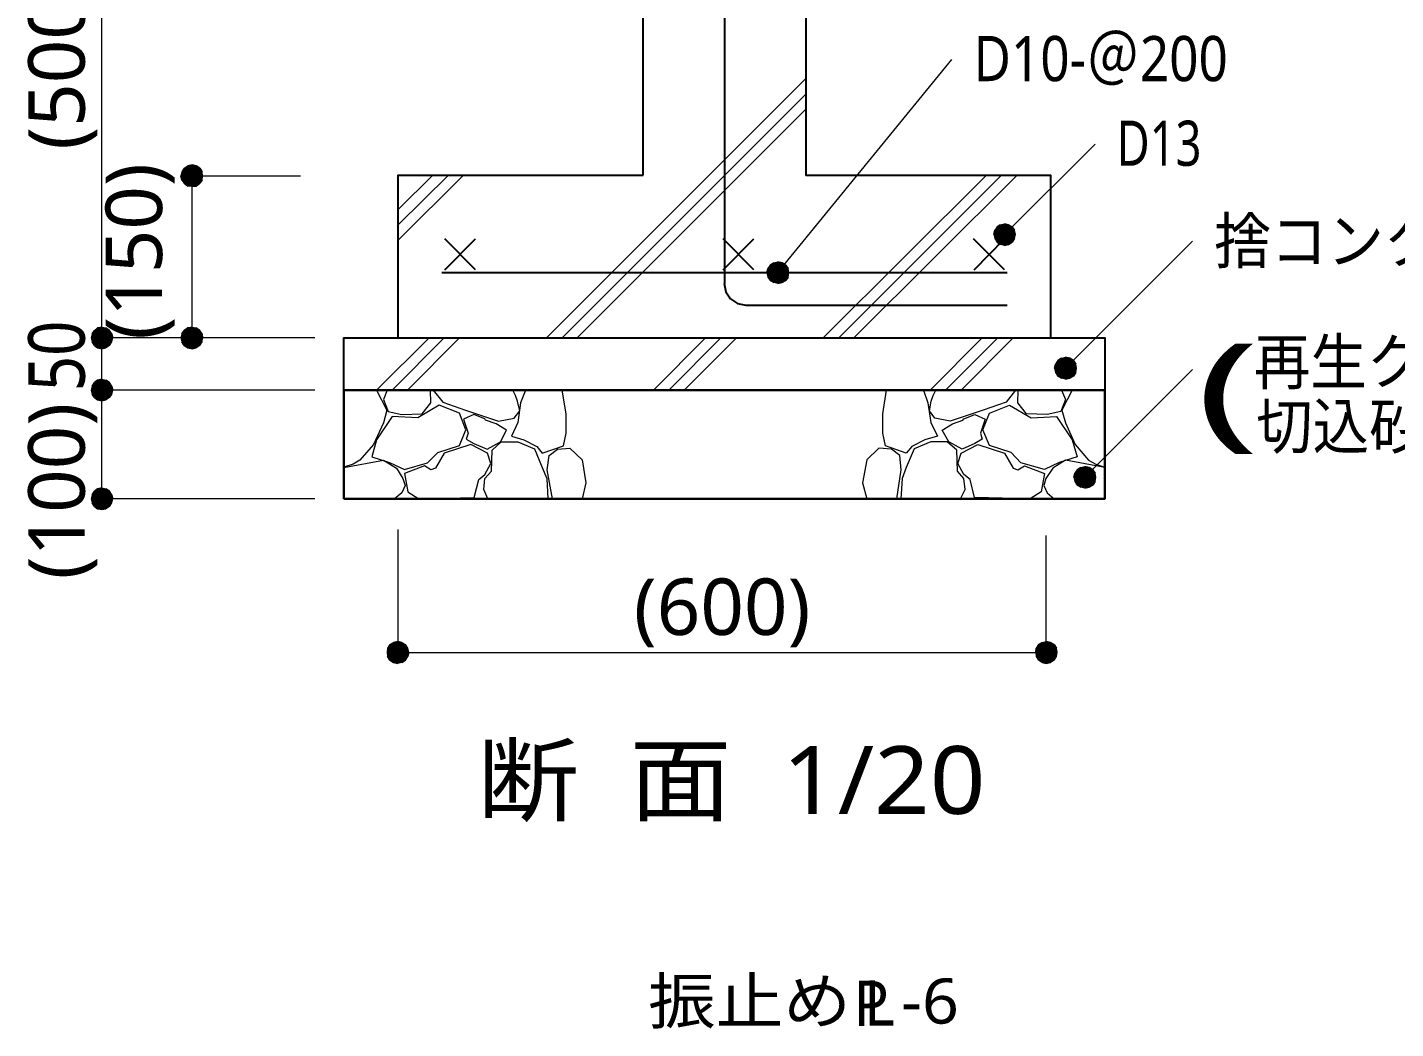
# Model space of a CAD drawing. Header units: millimetres. Extents: x 0 to 420, y 0 to 297.
# Drawn here: x 312 to 374.9, y 165.5 to 211.6 of the extents above; entities that cross this region are included whole.
import ezdxf
from ezdxf.enums import TextEntityAlignment as Align

# ---------------------------------------------------------------- set-up
doc = ezdxf.new("R2010")
doc.units = ezdxf.units.MM
doc.styles.add('kst32b', font='NotoSansJP-Variable.ttf')

msp = doc.modelspace()

# ---------------------------------------------------------------- hatches: boundary and pattern name
h = msp.add_hatch(color=7)
h.paths.add_polyline_path([(319.596, 205.274), (319.405, 205.232), (319.596, 204.766), (319.596, 205.274)])
h.paths.add_polyline_path([(319.405, 205.232), (319.596, 204.766), (319.236, 205.126), (319.405, 205.232)])
h.paths.add_polyline_path([(319.596, 204.766), (319.236, 205.126), (319.13, 204.957), (319.596, 204.766)])
for points in [[(319.786, 205.232), (319.596, 205.274), (319.596, 204.766), (319.786, 205.232)], [(356.51, 201.888), (356.616, 201.718), (356.955, 202.078), (356.51, 201.888)], [(346.075, 200.11), (346.181, 199.962), (346.541, 200.321), (346.075, 200.11)], [(315.256, 196.85), (315.447, 196.808), (315.447, 197.316), (315.256, 196.85)], [(319.405, 196.85), (319.596, 196.808), (319.596, 197.316), (319.405, 196.85)], [(359.304, 195.728), (359.41, 195.559), (359.77, 195.919), (359.304, 195.728)], [(315.256, 194.458), (315.447, 194.416), (315.447, 194.903), (315.256, 194.458)], [(360.193, 190.712), (360.299, 190.542), (360.659, 190.902), (360.193, 190.712)], [(315.256, 189.442), (315.447, 189.421), (315.447, 189.907), (315.256, 189.442)], [(328.591, 183.028), (328.57, 182.838), (329.057, 182.838), (328.591, 183.028)], [(359.346, 182.647), (359.389, 182.838), (358.881, 182.838), (359.346, 182.647)]]:
    msp.add_hatch(color=7).paths.add_polyline_path(points)
h = msp.add_hatch(color=7)
h.paths.add_polyline_path([(320.082, 204.766), (320.061, 204.957), (319.596, 204.766), (320.082, 204.766)])
h.paths.add_polyline_path([(320.061, 204.957), (319.596, 204.766), (319.955, 205.126), (320.061, 204.957)])
h.paths.add_polyline_path([(319.596, 204.766), (319.955, 205.126), (319.786, 205.232), (319.596, 204.766)])
h = msp.add_hatch(color=7)
h.paths.add_polyline_path([(319.13, 204.957), (319.087, 204.766), (319.596, 204.766), (319.13, 204.957)])
h.paths.add_polyline_path([(319.087, 204.766), (319.596, 204.766), (319.13, 204.576), (319.087, 204.766)])
h.paths.add_polyline_path([(319.596, 204.766), (319.13, 204.576), (319.236, 204.428), (319.596, 204.766)])
h = msp.add_hatch(color=7)
h.paths.add_polyline_path([(319.236, 204.428), (319.405, 204.301), (319.596, 204.766), (319.236, 204.428)])
h.paths.add_polyline_path([(319.405, 204.301), (319.596, 204.766), (319.596, 204.279), (319.405, 204.301)])
h.paths.add_polyline_path([(319.596, 204.766), (319.596, 204.279), (319.786, 204.301), (319.596, 204.766)])
h = msp.add_hatch(color=7)
h.paths.add_polyline_path([(319.786, 204.301), (319.955, 204.428), (319.596, 204.766), (319.786, 204.301)])
h.paths.add_polyline_path([(319.955, 204.428), (319.596, 204.766), (320.061, 204.576), (319.955, 204.428)])
h.paths.add_polyline_path([(319.596, 204.766), (320.061, 204.576), (320.082, 204.766), (319.596, 204.766)])
h = msp.add_hatch(color=7)
h.paths.add_polyline_path([(356.616, 202.417), (356.51, 202.269), (356.955, 202.078), (356.616, 202.417)])
h.paths.add_polyline_path([(356.51, 202.269), (356.955, 202.078), (356.468, 202.078), (356.51, 202.269)])
h.paths.add_polyline_path([(356.955, 202.078), (356.468, 202.078), (356.51, 201.888), (356.955, 202.078)])
h = msp.add_hatch(color=7)
h.paths.add_polyline_path([(357.145, 202.523), (356.955, 202.565), (356.955, 202.078), (357.145, 202.523)])
h.paths.add_polyline_path([(356.955, 202.565), (356.955, 202.078), (356.764, 202.523), (356.955, 202.565)])
h.paths.add_polyline_path([(356.955, 202.078), (356.764, 202.523), (356.616, 202.417), (356.955, 202.078)])
h = msp.add_hatch(color=7)
h.paths.add_polyline_path([(356.616, 201.718), (356.764, 201.612), (356.955, 202.078), (356.616, 201.718)])
h.paths.add_polyline_path([(356.764, 201.612), (356.955, 202.078), (356.955, 201.57), (356.764, 201.612)])
h.paths.add_polyline_path([(356.955, 202.078), (356.955, 201.57), (357.145, 201.612), (356.955, 202.078)])
h = msp.add_hatch(color=7)
h.paths.add_polyline_path([(357.463, 202.078), (357.42, 202.269), (356.955, 202.078), (357.463, 202.078)])
h.paths.add_polyline_path([(357.42, 202.269), (356.955, 202.078), (357.314, 202.417), (357.42, 202.269)])
h.paths.add_polyline_path([(356.955, 202.078), (357.314, 202.417), (357.145, 202.523), (356.955, 202.078)])
h = msp.add_hatch(color=7)
h.paths.add_polyline_path([(357.145, 201.612), (357.314, 201.718), (356.955, 202.078), (357.145, 201.612)])
h.paths.add_polyline_path([(357.314, 201.718), (356.955, 202.078), (357.42, 201.888), (357.314, 201.718)])
h.paths.add_polyline_path([(356.955, 202.078), (357.42, 201.888), (357.463, 202.078), (356.955, 202.078)])
h = msp.add_hatch(color=7)
h.paths.add_polyline_path([(346.731, 200.766), (346.541, 200.808), (346.541, 200.321), (346.731, 200.766)])
h.paths.add_polyline_path([(346.541, 200.808), (346.541, 200.321), (346.35, 200.766), (346.541, 200.808)])
h.paths.add_polyline_path([(346.541, 200.321), (346.35, 200.766), (346.181, 200.66), (346.541, 200.321)])
h = msp.add_hatch(color=7)
h.paths.add_polyline_path([(347.049, 200.321), (347.006, 200.512), (346.541, 200.321), (347.049, 200.321)])
h.paths.add_polyline_path([(347.006, 200.512), (346.541, 200.321), (346.901, 200.66), (347.006, 200.512)])
h.paths.add_polyline_path([(346.541, 200.321), (346.901, 200.66), (346.731, 200.766), (346.541, 200.321)])
h = msp.add_hatch(color=7)
h.paths.add_polyline_path([(346.181, 200.66), (346.075, 200.512), (346.541, 200.321), (346.181, 200.66)])
h.paths.add_polyline_path([(346.075, 200.512), (346.541, 200.321), (346.033, 200.321), (346.075, 200.512)])
h.paths.add_polyline_path([(346.541, 200.321), (346.033, 200.321), (346.075, 200.11), (346.541, 200.321)])
h = msp.add_hatch(color=7)
h.paths.add_polyline_path([(346.181, 199.962), (346.35, 199.856), (346.541, 200.321), (346.181, 199.962)])
h.paths.add_polyline_path([(346.35, 199.856), (346.541, 200.321), (346.541, 199.813), (346.35, 199.856)])
h.paths.add_polyline_path([(346.541, 200.321), (346.541, 199.813), (346.731, 199.856), (346.541, 200.321)])
h = msp.add_hatch(color=7)
h.paths.add_polyline_path([(346.731, 199.856), (346.901, 199.962), (346.541, 200.321), (346.731, 199.856)])
h.paths.add_polyline_path([(346.901, 199.962), (346.541, 200.321), (347.006, 200.11), (346.901, 199.962)])
h.paths.add_polyline_path([(346.541, 200.321), (347.006, 200.11), (347.049, 200.321), (346.541, 200.321)])
h = msp.add_hatch(color=7)
h.paths.add_polyline_path([(315.256, 197.781), (315.108, 197.654), (315.447, 197.316), (315.256, 197.781)])
h.paths.add_polyline_path([(315.108, 197.654), (315.447, 197.316), (315.002, 197.506), (315.108, 197.654)])
h.paths.add_polyline_path([(315.447, 197.316), (315.002, 197.506), (314.96, 197.316), (315.447, 197.316)])
h = msp.add_hatch(color=7)
h.paths.add_polyline_path([(315.807, 197.654), (315.637, 197.781), (315.447, 197.316), (315.807, 197.654)])
h.paths.add_polyline_path([(315.637, 197.781), (315.447, 197.316), (315.447, 197.803), (315.637, 197.781)])
h.paths.add_polyline_path([(315.447, 197.316), (315.447, 197.803), (315.256, 197.781), (315.447, 197.316)])
h = msp.add_hatch(color=7)
h.paths.add_polyline_path([(315.912, 197.125), (315.955, 197.316), (315.447, 197.316), (315.912, 197.125)])
h.paths.add_polyline_path([(315.955, 197.316), (315.447, 197.316), (315.912, 197.506), (315.955, 197.316)])
h.paths.add_polyline_path([(315.447, 197.316), (315.912, 197.506), (315.807, 197.654), (315.447, 197.316)])
h = msp.add_hatch(color=7)
h.paths.add_polyline_path([(319.405, 197.781), (319.236, 197.654), (319.596, 197.316), (319.405, 197.781)])
h.paths.add_polyline_path([(319.236, 197.654), (319.596, 197.316), (319.13, 197.506), (319.236, 197.654)])
h.paths.add_polyline_path([(319.596, 197.316), (319.13, 197.506), (319.087, 197.316), (319.596, 197.316)])
h = msp.add_hatch(color=7)
h.paths.add_polyline_path([(319.955, 197.654), (319.786, 197.781), (319.596, 197.316), (319.955, 197.654)])
h.paths.add_polyline_path([(319.786, 197.781), (319.596, 197.316), (319.596, 197.803), (319.786, 197.781)])
h.paths.add_polyline_path([(319.596, 197.316), (319.596, 197.803), (319.405, 197.781), (319.596, 197.316)])
h = msp.add_hatch(color=7)
h.paths.add_polyline_path([(320.061, 197.125), (320.082, 197.316), (319.596, 197.316), (320.061, 197.125)])
h.paths.add_polyline_path([(320.082, 197.316), (319.596, 197.316), (320.061, 197.506), (320.082, 197.316)])
h.paths.add_polyline_path([(319.596, 197.316), (320.061, 197.506), (319.955, 197.654), (319.596, 197.316)])
h = msp.add_hatch(color=7)
h.paths.add_polyline_path([(314.96, 197.316), (315.002, 197.125), (315.447, 197.316), (314.96, 197.316)])
h.paths.add_polyline_path([(315.002, 197.125), (315.447, 197.316), (315.108, 196.956), (315.002, 197.125)])
h.paths.add_polyline_path([(315.447, 197.316), (315.108, 196.956), (315.256, 196.85), (315.447, 197.316)])
h = msp.add_hatch(color=7)
h.paths.add_polyline_path([(315.447, 196.808), (315.637, 196.85), (315.447, 197.316), (315.447, 196.808)])
h.paths.add_polyline_path([(315.637, 196.85), (315.447, 197.316), (315.807, 196.956), (315.637, 196.85)])
h.paths.add_polyline_path([(315.447, 197.316), (315.807, 196.956), (315.912, 197.125), (315.447, 197.316)])
h = msp.add_hatch(color=7)
h.paths.add_polyline_path([(319.087, 197.316), (319.13, 197.125), (319.596, 197.316), (319.087, 197.316)])
h.paths.add_polyline_path([(319.13, 197.125), (319.596, 197.316), (319.236, 196.956), (319.13, 197.125)])
h.paths.add_polyline_path([(319.596, 197.316), (319.236, 196.956), (319.405, 196.85), (319.596, 197.316)])
h = msp.add_hatch(color=7)
h.paths.add_polyline_path([(319.596, 196.808), (319.786, 196.85), (319.596, 197.316), (319.596, 196.808)])
h.paths.add_polyline_path([(319.786, 196.85), (319.596, 197.316), (319.955, 196.956), (319.786, 196.85)])
h.paths.add_polyline_path([(319.596, 197.316), (319.955, 196.956), (320.061, 197.125), (319.596, 197.316)])
h = msp.add_hatch(color=7)
h.paths.add_polyline_path([(359.96, 196.384), (359.77, 196.427), (359.77, 195.919), (359.96, 196.384)])
h.paths.add_polyline_path([(359.77, 196.427), (359.77, 195.919), (359.579, 196.384), (359.77, 196.427)])
h.paths.add_polyline_path([(359.77, 195.919), (359.579, 196.384), (359.41, 196.279), (359.77, 195.919)])
h = msp.add_hatch(color=7)
h.paths.add_polyline_path([(360.278, 195.919), (360.236, 196.109), (359.77, 195.919), (360.278, 195.919)])
h.paths.add_polyline_path([(360.236, 196.109), (359.77, 195.919), (360.13, 196.279), (360.236, 196.109)])
h.paths.add_polyline_path([(359.77, 195.919), (360.13, 196.279), (359.96, 196.384), (359.77, 195.919)])
h = msp.add_hatch(color=7)
h.paths.add_polyline_path([(359.41, 196.279), (359.304, 196.109), (359.77, 195.919), (359.41, 196.279)])
h.paths.add_polyline_path([(359.304, 196.109), (359.77, 195.919), (359.262, 195.919), (359.304, 196.109)])
h.paths.add_polyline_path([(359.77, 195.919), (359.262, 195.919), (359.304, 195.728), (359.77, 195.919)])
h = msp.add_hatch(color=7)
h.paths.add_polyline_path([(359.41, 195.559), (359.579, 195.453), (359.77, 195.919), (359.41, 195.559)])
h.paths.add_polyline_path([(359.579, 195.453), (359.77, 195.919), (359.77, 195.411), (359.579, 195.453)])
h.paths.add_polyline_path([(359.77, 195.919), (359.77, 195.411), (359.96, 195.453), (359.77, 195.919)])
h = msp.add_hatch(color=7)
h.paths.add_polyline_path([(359.96, 195.453), (360.13, 195.559), (359.77, 195.919), (359.96, 195.453)])
h.paths.add_polyline_path([(360.13, 195.559), (359.77, 195.919), (360.236, 195.728), (360.13, 195.559)])
h.paths.add_polyline_path([(359.77, 195.919), (360.236, 195.728), (360.278, 195.919), (359.77, 195.919)])
h = msp.add_hatch(color=7)
h.paths.add_polyline_path([(315.256, 195.368), (315.108, 195.262), (315.447, 194.903), (315.256, 195.368)])
h.paths.add_polyline_path([(315.108, 195.262), (315.447, 194.903), (315.002, 195.093), (315.108, 195.262)])
h.paths.add_polyline_path([(315.447, 194.903), (315.002, 195.093), (314.96, 194.903), (315.447, 194.903)])
h = msp.add_hatch(color=7)
h.paths.add_polyline_path([(315.807, 195.262), (315.637, 195.368), (315.447, 194.903), (315.807, 195.262)])
h.paths.add_polyline_path([(315.637, 195.368), (315.447, 194.903), (315.447, 195.411), (315.637, 195.368)])
h.paths.add_polyline_path([(315.447, 194.903), (315.447, 195.411), (315.256, 195.368), (315.447, 194.903)])
h = msp.add_hatch(color=7)
h.paths.add_polyline_path([(315.912, 194.712), (315.955, 194.903), (315.447, 194.903), (315.912, 194.712)])
h.paths.add_polyline_path([(315.955, 194.903), (315.447, 194.903), (315.912, 195.093), (315.955, 194.903)])
h.paths.add_polyline_path([(315.447, 194.903), (315.912, 195.093), (315.807, 195.262), (315.447, 194.903)])
h = msp.add_hatch(color=7)
h.paths.add_polyline_path([(314.96, 194.903), (315.002, 194.712), (315.447, 194.903), (314.96, 194.903)])
h.paths.add_polyline_path([(315.002, 194.712), (315.447, 194.903), (315.108, 194.564), (315.002, 194.712)])
h.paths.add_polyline_path([(315.447, 194.903), (315.108, 194.564), (315.256, 194.458), (315.447, 194.903)])
h = msp.add_hatch(color=7)
h.paths.add_polyline_path([(315.447, 194.416), (315.637, 194.458), (315.447, 194.903), (315.447, 194.416)])
h.paths.add_polyline_path([(315.637, 194.458), (315.447, 194.903), (315.807, 194.564), (315.637, 194.458)])
h.paths.add_polyline_path([(315.447, 194.903), (315.807, 194.564), (315.912, 194.712), (315.447, 194.903)])
h = msp.add_hatch(color=7)
h.paths.add_polyline_path([(360.849, 191.347), (360.659, 191.389), (360.659, 190.902), (360.849, 191.347)])
h.paths.add_polyline_path([(360.659, 191.389), (360.659, 190.902), (360.468, 191.347), (360.659, 191.389)])
h.paths.add_polyline_path([(360.659, 190.902), (360.468, 191.347), (360.299, 191.241), (360.659, 190.902)])
h = msp.add_hatch(color=7)
h.paths.add_polyline_path([(361.167, 190.902), (361.125, 191.093), (360.659, 190.902), (361.167, 190.902)])
h.paths.add_polyline_path([(361.125, 191.093), (360.659, 190.902), (361.019, 191.241), (361.125, 191.093)])
h.paths.add_polyline_path([(360.659, 190.902), (361.019, 191.241), (360.849, 191.347), (360.659, 190.902)])
h = msp.add_hatch(color=7)
h.paths.add_polyline_path([(360.299, 191.241), (360.193, 191.093), (360.659, 190.902), (360.299, 191.241)])
h.paths.add_polyline_path([(360.193, 191.093), (360.659, 190.902), (360.151, 190.902), (360.193, 191.093)])
h.paths.add_polyline_path([(360.659, 190.902), (360.151, 190.902), (360.193, 190.712), (360.659, 190.902)])
h = msp.add_hatch(color=7)
h.paths.add_polyline_path([(360.299, 190.542), (360.468, 190.437), (360.659, 190.902), (360.299, 190.542)])
h.paths.add_polyline_path([(360.468, 190.437), (360.659, 190.902), (360.659, 190.394), (360.468, 190.437)])
h.paths.add_polyline_path([(360.659, 190.902), (360.659, 190.394), (360.849, 190.437), (360.659, 190.902)])
h = msp.add_hatch(color=7)
h.paths.add_polyline_path([(360.849, 190.437), (361.019, 190.542), (360.659, 190.902), (360.849, 190.437)])
h.paths.add_polyline_path([(361.019, 190.542), (360.659, 190.902), (361.125, 190.712), (361.019, 190.542)])
h.paths.add_polyline_path([(360.659, 190.902), (361.125, 190.712), (361.167, 190.902), (360.659, 190.902)])
h = msp.add_hatch(color=7)
h.paths.add_polyline_path([(315.256, 190.373), (315.108, 190.267), (315.447, 189.907), (315.256, 190.373)])
h.paths.add_polyline_path([(315.108, 190.267), (315.447, 189.907), (315.002, 190.098), (315.108, 190.267)])
h.paths.add_polyline_path([(315.447, 189.907), (315.002, 190.098), (314.96, 189.907), (315.447, 189.907)])
h = msp.add_hatch(color=7)
h.paths.add_polyline_path([(315.807, 190.267), (315.637, 190.373), (315.447, 189.907), (315.807, 190.267)])
h.paths.add_polyline_path([(315.637, 190.373), (315.447, 189.907), (315.447, 190.415), (315.637, 190.373)])
h.paths.add_polyline_path([(315.447, 189.907), (315.447, 190.415), (315.256, 190.373), (315.447, 189.907)])
h = msp.add_hatch(color=7)
h.paths.add_polyline_path([(315.912, 189.717), (315.955, 189.907), (315.447, 189.907), (315.912, 189.717)])
h.paths.add_polyline_path([(315.955, 189.907), (315.447, 189.907), (315.912, 190.098), (315.955, 189.907)])
h.paths.add_polyline_path([(315.447, 189.907), (315.912, 190.098), (315.807, 190.267), (315.447, 189.907)])
h = msp.add_hatch(color=7)
h.paths.add_polyline_path([(314.96, 189.907), (315.002, 189.717), (315.447, 189.907), (314.96, 189.907)])
h.paths.add_polyline_path([(315.002, 189.717), (315.447, 189.907), (315.108, 189.547), (315.002, 189.717)])
h.paths.add_polyline_path([(315.447, 189.907), (315.108, 189.547), (315.256, 189.442), (315.447, 189.907)])
h = msp.add_hatch(color=7)
h.paths.add_polyline_path([(315.447, 189.421), (315.637, 189.442), (315.447, 189.907), (315.447, 189.421)])
h.paths.add_polyline_path([(315.637, 189.442), (315.447, 189.907), (315.807, 189.547), (315.637, 189.442)])
h.paths.add_polyline_path([(315.447, 189.907), (315.807, 189.547), (315.912, 189.717), (315.447, 189.907)])
h = msp.add_hatch(color=7)
h.paths.add_polyline_path([(329.057, 183.346), (328.866, 183.303), (329.057, 182.838), (329.057, 183.346)])
h.paths.add_polyline_path([(328.866, 183.303), (329.057, 182.838), (328.697, 183.197), (328.866, 183.303)])
h.paths.add_polyline_path([(329.057, 182.838), (328.697, 183.197), (328.591, 183.028), (329.057, 182.838)])
h = msp.add_hatch(color=7)
h.paths.add_polyline_path([(329.523, 183.028), (329.417, 183.197), (329.057, 182.838), (329.523, 183.028)])
h.paths.add_polyline_path([(329.417, 183.197), (329.057, 182.838), (329.248, 183.303), (329.417, 183.197)])
h.paths.add_polyline_path([(329.057, 182.838), (329.248, 183.303), (329.057, 183.346), (329.057, 182.838)])
h = msp.add_hatch(color=7)
h.paths.add_polyline_path([(358.521, 183.197), (358.415, 183.028), (358.881, 182.838), (358.521, 183.197)])
h.paths.add_polyline_path([(358.415, 183.028), (358.881, 182.838), (358.394, 182.838), (358.415, 183.028)])
h.paths.add_polyline_path([(358.881, 182.838), (358.394, 182.838), (358.415, 182.647), (358.881, 182.838)])
h = msp.add_hatch(color=7)
h.paths.add_polyline_path([(359.071, 183.303), (358.881, 183.346), (358.881, 182.838), (359.071, 183.303)])
h.paths.add_polyline_path([(358.881, 183.346), (358.881, 182.838), (358.69, 183.303), (358.881, 183.346)])
h.paths.add_polyline_path([(358.881, 182.838), (358.69, 183.303), (358.521, 183.197), (358.881, 182.838)])
h = msp.add_hatch(color=7)
h.paths.add_polyline_path([(359.389, 182.838), (359.346, 183.028), (358.881, 182.838), (359.389, 182.838)])
h.paths.add_polyline_path([(359.346, 183.028), (358.881, 182.838), (359.241, 183.197), (359.346, 183.028)])
h.paths.add_polyline_path([(358.881, 182.838), (359.241, 183.197), (359.071, 183.303), (358.881, 182.838)])
h = msp.add_hatch(color=7)
h.paths.add_polyline_path([(328.57, 182.838), (328.591, 182.647), (329.057, 182.838), (328.57, 182.838)])
h.paths.add_polyline_path([(328.591, 182.647), (329.057, 182.838), (328.697, 182.478), (328.591, 182.647)])
h.paths.add_polyline_path([(329.057, 182.838), (328.697, 182.478), (328.866, 182.372), (329.057, 182.838)])
h = msp.add_hatch(color=7)
h.paths.add_polyline_path([(328.866, 182.372), (329.057, 182.33), (329.057, 182.838), (328.866, 182.372)])
h.paths.add_polyline_path([(329.057, 182.33), (329.057, 182.838), (329.248, 182.372), (329.057, 182.33)])
h.paths.add_polyline_path([(329.057, 182.838), (329.248, 182.372), (329.417, 182.478), (329.057, 182.838)])
h = msp.add_hatch(color=7)
h.paths.add_polyline_path([(329.417, 182.478), (329.523, 182.647), (329.057, 182.838), (329.417, 182.478)])
h.paths.add_polyline_path([(329.523, 182.647), (329.057, 182.838), (329.565, 182.838), (329.523, 182.647)])
h.paths.add_polyline_path([(329.057, 182.838), (329.565, 182.838), (329.523, 183.028), (329.057, 182.838)])
h = msp.add_hatch(color=7)
h.paths.add_polyline_path([(358.415, 182.647), (358.521, 182.478), (358.881, 182.838), (358.415, 182.647)])
h.paths.add_polyline_path([(358.521, 182.478), (358.881, 182.838), (358.69, 182.372), (358.521, 182.478)])
h.paths.add_polyline_path([(358.881, 182.838), (358.69, 182.372), (358.881, 182.33), (358.881, 182.838)])
h = msp.add_hatch(color=7)
h.paths.add_polyline_path([(358.881, 182.33), (359.071, 182.372), (358.881, 182.838), (358.881, 182.33)])
h.paths.add_polyline_path([(359.071, 182.372), (358.881, 182.838), (359.241, 182.478), (359.071, 182.372)])
h.paths.add_polyline_path([(358.881, 182.838), (359.241, 182.478), (359.346, 182.647), (358.881, 182.838)])

# ---------------------------------------------------------------- linework, layer by layer
at = {"lineweight": 13}
for points in [[(325.247, 189.907), (315.447, 189.907), (315.447, 194.903), (315.447, 197.316), (315.447, 222.313), (315.447, 266.996), (332.888, 266.996)], [(346.541, 200.321), (354.542, 210.121)], [(335.894, 197.316), (347.832, 209.254)], [(336.613, 197.316), (347.832, 208.534)], [(337.312, 197.316), (347.832, 207.836)], [(356.955, 202.078), (361.125, 206.227)], [(319.596, 197.316), (319.596, 204.766), (324.591, 204.766)], [(329.078, 201.803), (332.084, 204.809)], [(329.078, 202.523), (331.385, 204.809)], [(329.078, 203.221), (330.666, 204.809)], [(348.615, 197.316), (356.129, 204.809)], [(349.335, 197.316), (356.828, 204.809)], [(350.033, 197.316), (357.547, 204.809)], [(359.77, 195.919), (365.612, 201.761)], [(325.247, 197.316), (315.447, 197.316)], [(324.845, 197.316), (319.553, 197.316)], [(328.083, 194.903), (330.496, 197.316)], [(328.803, 194.903), (331.195, 197.316)], [(329.502, 194.903), (331.893, 197.316)], [(340.826, 194.903), (343.218, 197.316)], [(341.524, 194.903), (343.916, 197.316)], [(342.223, 194.903), (344.636, 197.316)], [(353.547, 194.903), (355.939, 197.316)], [(354.245, 194.903), (356.658, 197.316)], [(354.965, 194.903), (357.357, 197.316)], [(360.659, 190.902), (365.612, 195.855)], [(325.247, 194.903), (315.447, 194.903)], [(328.083, 194.903), (328.549, 193.992), (328.401, 193.4), (327.935, 192.405), (327.321, 191.685), (327.004, 191.495), (326.58, 191.368)], [(328.57, 194.903), (328.401, 194.479), (328.612, 193.929), (329.248, 193.781), (330.179, 193.823), (330.581, 194.331), (330.56, 194.903)], [(330.687, 194.903), (331.131, 194.352), (332.169, 193.992), (333.693, 193.484), (334.412, 193.612), (334.666, 193.95), (334.56, 194.395), (334.476, 194.67), (334.349, 194.903)], [(334.92, 194.86), (334.709, 194.331), (334.581, 193.421), (334.285, 192.786), (334.857, 192.617), (335.449, 192.32), (335.703, 192.003), (336.677, 192.341), (336.804, 192.934), (336.804, 193.823), (336.613, 194.903)], [(353.251, 194.86), (353.441, 194.331), (353.568, 193.421), (353.886, 192.786), (353.293, 192.617), (352.7, 192.32), (352.446, 192.003), (351.494, 192.341), (351.367, 192.934), (351.367, 193.823), (351.536, 194.903)], [(357.463, 194.903), (357.039, 194.352), (355.981, 193.992), (354.457, 193.484), (353.759, 193.612), (353.504, 193.95), (353.589, 194.395), (353.674, 194.67), (353.801, 194.903)], [(359.579, 194.903), (359.77, 194.479), (359.558, 193.929), (358.923, 193.781), (357.971, 193.823), (357.569, 194.331), (357.59, 194.903)], [(360.066, 194.903), (359.6, 193.992), (359.77, 193.4), (360.214, 192.405), (360.828, 191.685), (361.167, 191.495), (361.569, 191.368)], [(333.206, 189.907), (333.015, 190.331), (333.057, 190.839), (333.375, 191.177), (333.396, 192.151), (333.82, 192.532), (334.581, 192.532), (335.344, 192.214), (335.703, 191.347), (335.915, 190.839), (335.957, 189.907)], [(336.169, 189.907), (335.936, 191.241), (336.021, 191.897), (336.402, 192.193), (336.973, 192.236), (337.545, 191.706), (337.714, 190.648), (337.545, 189.907)], [(352.002, 189.907), (352.213, 191.241), (352.15, 191.897), (351.769, 192.193), (351.176, 192.236), (350.626, 191.706), (350.435, 190.648), (350.626, 189.907)], [(354.944, 189.907), (355.155, 190.331), (355.092, 190.839), (354.796, 191.177), (354.775, 192.151), (354.33, 192.532), (353.568, 192.532), (352.806, 192.214), (352.446, 191.347), (352.256, 190.839), (352.192, 189.907)], [(326.58, 191.347), (328.401, 191.685), (328.994, 191.325), (329.29, 190.839), (329.396, 190.521), (329.248, 190.182), (328.909, 189.907)], [(361.569, 191.347), (359.77, 191.685), (359.177, 191.325), (358.86, 190.839), (358.775, 190.521), (358.923, 190.182), (359.241, 189.907)], [(329.057, 188.489), (329.057, 182.838), (358.881, 182.838), (358.881, 188.214)]]:
    msp.add_lwpolyline(points, dxfattribs=at)
at = {"lineweight": 25}
for points in [[(340.339, 204.809), (340.339, 235.31)], [(344.085, 235.31), (344.085, 199.813)], [(347.832, 235.31), (347.832, 204.809), (359.071, 204.809), (359.071, 197.316)], [(329.078, 197.316), (329.078, 204.809), (340.339, 204.809)], [(332.634, 200.448), (331.216, 201.866)], [(331.216, 200.448), (332.634, 201.866)], [(345.44, 200.448), (344.022, 201.866)], [(344.022, 200.448), (345.44, 201.866)], [(356.955, 200.448), (355.537, 201.866)], [(355.558, 200.448), (356.955, 201.866)], [(331.089, 200.321), (357.082, 200.321)], [(344.064, 199.824), (344.143, 199.433), (344.359, 199.113), (344.678, 198.898), (345.07, 198.819)], [(345.08, 198.819), (357.082, 198.819)], [(326.58, 194.903), (326.58, 197.316), (361.569, 197.316), (361.569, 194.903)]]:
    msp.add_lwpolyline(points, dxfattribs=at)
at = {"lineweight": 0}
for points in [[(319.405, 205.232), (319.596, 204.766), (319.236, 205.126)], [(319.596, 205.274), (319.405, 205.232), (319.596, 204.766)], [(319.786, 205.232), (319.596, 205.274), (319.596, 204.766)], [(319.596, 204.766), (319.955, 205.126), (319.786, 205.232)], [(319.13, 204.957), (319.087, 204.766), (319.596, 204.766)], [(319.087, 204.766), (319.596, 204.766), (319.13, 204.576)], [(319.596, 204.766), (319.236, 205.126), (319.13, 204.957)], [(319.596, 204.766), (319.13, 204.576), (319.236, 204.428)], [(319.236, 204.428), (319.405, 204.301), (319.596, 204.766)], [(319.405, 204.301), (319.596, 204.766), (319.596, 204.279)], [(320.061, 204.957), (319.596, 204.766), (319.955, 205.126)], [(320.082, 204.766), (320.061, 204.957), (319.596, 204.766)], [(319.596, 204.766), (319.596, 204.279), (319.786, 204.301)], [(319.786, 204.301), (319.955, 204.428), (319.596, 204.766)], [(319.955, 204.428), (319.596, 204.766), (320.061, 204.576)], [(319.596, 204.766), (320.061, 204.576), (320.082, 204.766)], [(356.51, 202.269), (356.955, 202.078), (356.468, 202.078)], [(356.955, 202.078), (356.468, 202.078), (356.51, 201.888)], [(356.616, 202.417), (356.51, 202.269), (356.955, 202.078)], [(356.51, 201.888), (356.616, 201.718), (356.955, 202.078)], [(356.955, 202.078), (356.764, 202.523), (356.616, 202.417)], [(356.616, 201.718), (356.764, 201.612), (356.955, 202.078)], [(356.955, 202.565), (356.955, 202.078), (356.764, 202.523)], [(356.764, 201.612), (356.955, 202.078), (356.955, 201.57)], [(357.145, 202.523), (356.955, 202.565), (356.955, 202.078)], [(356.955, 202.078), (357.314, 202.417), (357.145, 202.523)], [(357.42, 202.269), (356.955, 202.078), (357.314, 202.417)], [(357.463, 202.078), (357.42, 202.269), (356.955, 202.078)], [(356.955, 202.078), (356.955, 201.57), (357.145, 201.612)], [(357.145, 201.612), (357.314, 201.718), (356.955, 202.078)], [(357.314, 201.718), (356.955, 202.078), (357.42, 201.888)], [(356.955, 202.078), (357.42, 201.888), (357.463, 202.078)], [(346.541, 200.321), (346.35, 200.766), (346.181, 200.66)], [(346.541, 200.808), (346.541, 200.321), (346.35, 200.766)], [(346.731, 200.766), (346.541, 200.808), (346.541, 200.321)], [(346.541, 200.321), (346.901, 200.66), (346.731, 200.766)], [(346.075, 200.512), (346.541, 200.321), (346.033, 200.321)], [(346.541, 200.321), (346.033, 200.321), (346.075, 200.11)], [(346.181, 200.66), (346.075, 200.512), (346.541, 200.321)], [(346.075, 200.11), (346.181, 199.962), (346.541, 200.321)], [(346.181, 199.962), (346.35, 199.856), (346.541, 200.321)], [(346.35, 199.856), (346.541, 200.321), (346.541, 199.813)], [(347.006, 200.512), (346.541, 200.321), (346.901, 200.66)], [(347.049, 200.321), (347.006, 200.512), (346.541, 200.321)], [(346.541, 200.321), (346.541, 199.813), (346.731, 199.856)], [(346.731, 199.856), (346.901, 199.962), (346.541, 200.321)], [(346.901, 199.962), (346.541, 200.321), (347.006, 200.11)], [(346.541, 200.321), (347.006, 200.11), (347.049, 200.321)], [(315.108, 197.654), (315.447, 197.316), (315.002, 197.506)], [(315.256, 197.781), (315.108, 197.654), (315.447, 197.316)], [(315.447, 197.316), (315.447, 197.803), (315.256, 197.781)], [(315.637, 197.781), (315.447, 197.316), (315.447, 197.803)], [(315.807, 197.654), (315.637, 197.781), (315.447, 197.316)], [(315.447, 197.316), (315.912, 197.506), (315.807, 197.654)], [(319.236, 197.654), (319.596, 197.316), (319.13, 197.506)], [(319.405, 197.781), (319.236, 197.654), (319.596, 197.316)], [(319.596, 197.316), (319.596, 197.803), (319.405, 197.781)], [(319.786, 197.781), (319.596, 197.316), (319.596, 197.803)], [(319.955, 197.654), (319.786, 197.781), (319.596, 197.316)], [(319.596, 197.316), (320.061, 197.506), (319.955, 197.654)], [(315.447, 197.316), (315.002, 197.506), (314.96, 197.316)], [(314.96, 197.316), (315.002, 197.125), (315.447, 197.316)], [(315.002, 197.125), (315.447, 197.316), (315.108, 196.956)], [(315.447, 197.316), (315.108, 196.956), (315.256, 196.85)], [(315.256, 196.85), (315.447, 196.808), (315.447, 197.316)], [(315.955, 197.316), (315.447, 197.316), (315.912, 197.506)], [(315.447, 196.808), (315.637, 196.85), (315.447, 197.316)], [(315.637, 196.85), (315.447, 197.316), (315.807, 196.956)], [(315.447, 197.316), (315.807, 196.956), (315.912, 197.125)], [(315.912, 197.125), (315.955, 197.316), (315.447, 197.316)], [(319.596, 197.316), (319.13, 197.506), (319.087, 197.316)], [(319.087, 197.316), (319.13, 197.125), (319.596, 197.316)], [(319.13, 197.125), (319.596, 197.316), (319.236, 196.956)], [(319.596, 197.316), (319.236, 196.956), (319.405, 196.85)], [(319.405, 196.85), (319.596, 196.808), (319.596, 197.316)], [(320.082, 197.316), (319.596, 197.316), (320.061, 197.506)], [(319.596, 196.808), (319.786, 196.85), (319.596, 197.316)], [(319.786, 196.85), (319.596, 197.316), (319.955, 196.956)], [(319.596, 197.316), (319.955, 196.956), (320.061, 197.125)], [(320.061, 197.125), (320.082, 197.316), (319.596, 197.316)], [(359.77, 195.919), (359.579, 196.384), (359.41, 196.279)], [(359.77, 196.427), (359.77, 195.919), (359.579, 196.384)], [(359.96, 196.384), (359.77, 196.427), (359.77, 195.919)], [(359.77, 195.919), (360.13, 196.279), (359.96, 196.384)], [(359.304, 196.109), (359.77, 195.919), (359.262, 195.919)], [(359.77, 195.919), (359.262, 195.919), (359.304, 195.728)], [(359.41, 196.279), (359.304, 196.109), (359.77, 195.919)], [(359.304, 195.728), (359.41, 195.559), (359.77, 195.919)], [(359.41, 195.559), (359.579, 195.453), (359.77, 195.919)], [(359.579, 195.453), (359.77, 195.919), (359.77, 195.411)], [(360.236, 196.109), (359.77, 195.919), (360.13, 196.279)], [(360.278, 195.919), (360.236, 196.109), (359.77, 195.919)], [(359.77, 195.919), (359.77, 195.411), (359.96, 195.453)], [(359.96, 195.453), (360.13, 195.559), (359.77, 195.919)], [(360.13, 195.559), (359.77, 195.919), (360.236, 195.728)], [(359.77, 195.919), (360.236, 195.728), (360.278, 195.919)], [(315.447, 194.903), (315.002, 195.093), (314.96, 194.903)], [(315.108, 195.262), (315.447, 194.903), (315.002, 195.093)], [(315.256, 195.368), (315.108, 195.262), (315.447, 194.903)], [(315.447, 194.903), (315.447, 195.411), (315.256, 195.368)], [(315.637, 195.368), (315.447, 194.903), (315.447, 195.411)], [(315.807, 195.262), (315.637, 195.368), (315.447, 194.903)], [(315.447, 194.903), (315.912, 195.093), (315.807, 195.262)], [(315.955, 194.903), (315.447, 194.903), (315.912, 195.093)], [(314.96, 194.903), (315.002, 194.712), (315.447, 194.903)], [(315.002, 194.712), (315.447, 194.903), (315.108, 194.564)], [(315.447, 194.903), (315.108, 194.564), (315.256, 194.458)], [(315.256, 194.458), (315.447, 194.416), (315.447, 194.903)], [(315.447, 194.416), (315.637, 194.458), (315.447, 194.903)], [(315.637, 194.458), (315.447, 194.903), (315.807, 194.564)], [(315.447, 194.903), (315.807, 194.564), (315.912, 194.712)], [(315.912, 194.712), (315.955, 194.903), (315.447, 194.903)], [(360.659, 190.902), (360.468, 191.347), (360.299, 191.241)], [(360.659, 191.389), (360.659, 190.902), (360.468, 191.347)], [(360.849, 191.347), (360.659, 191.389), (360.659, 190.902)], [(360.659, 190.902), (361.019, 191.241), (360.849, 191.347)], [(360.193, 191.093), (360.659, 190.902), (360.151, 190.902)], [(360.659, 190.902), (360.151, 190.902), (360.193, 190.712)], [(360.299, 191.241), (360.193, 191.093), (360.659, 190.902)], [(360.193, 190.712), (360.299, 190.542), (360.659, 190.902)], [(360.299, 190.542), (360.468, 190.437), (360.659, 190.902)], [(360.468, 190.437), (360.659, 190.902), (360.659, 190.394)], [(361.125, 191.093), (360.659, 190.902), (361.019, 191.241)], [(361.167, 190.902), (361.125, 191.093), (360.659, 190.902)], [(360.659, 190.902), (360.659, 190.394), (360.849, 190.437)], [(360.849, 190.437), (361.019, 190.542), (360.659, 190.902)], [(361.019, 190.542), (360.659, 190.902), (361.125, 190.712)], [(360.659, 190.902), (361.125, 190.712), (361.167, 190.902)], [(315.447, 189.907), (315.002, 190.098), (314.96, 189.907)], [(315.108, 190.267), (315.447, 189.907), (315.002, 190.098)], [(315.256, 190.373), (315.108, 190.267), (315.447, 189.907)], [(315.447, 189.907), (315.447, 190.415), (315.256, 190.373)], [(315.637, 190.373), (315.447, 189.907), (315.447, 190.415)], [(315.807, 190.267), (315.637, 190.373), (315.447, 189.907)], [(315.447, 189.907), (315.912, 190.098), (315.807, 190.267)], [(315.955, 189.907), (315.447, 189.907), (315.912, 190.098)], [(314.96, 189.907), (315.002, 189.717), (315.447, 189.907)], [(315.002, 189.717), (315.447, 189.907), (315.108, 189.547)], [(315.447, 189.907), (315.108, 189.547), (315.256, 189.442)], [(315.256, 189.442), (315.447, 189.421), (315.447, 189.907)], [(315.447, 189.421), (315.637, 189.442), (315.447, 189.907)], [(315.637, 189.442), (315.447, 189.907), (315.807, 189.547)], [(315.447, 189.907), (315.807, 189.547), (315.912, 189.717)], [(315.912, 189.717), (315.955, 189.907), (315.447, 189.907)], [(329.057, 182.838), (328.697, 183.197), (328.591, 183.028)], [(328.866, 183.303), (329.057, 182.838), (328.697, 183.197)], [(329.057, 183.346), (328.866, 183.303), (329.057, 182.838)], [(329.057, 182.838), (329.248, 183.303), (329.057, 183.346)], [(329.417, 183.197), (329.057, 182.838), (329.248, 183.303)], [(329.523, 183.028), (329.417, 183.197), (329.057, 182.838)], [(358.521, 183.197), (358.415, 183.028), (358.881, 182.838)], [(358.881, 182.838), (358.69, 183.303), (358.521, 183.197)], [(358.881, 183.346), (358.881, 182.838), (358.69, 183.303)], [(359.071, 183.303), (358.881, 183.346), (358.881, 182.838)], [(358.881, 182.838), (359.241, 183.197), (359.071, 183.303)], [(359.346, 183.028), (358.881, 182.838), (359.241, 183.197)], [(328.591, 183.028), (328.57, 182.838), (329.057, 182.838)], [(328.57, 182.838), (328.591, 182.647), (329.057, 182.838)], [(328.591, 182.647), (329.057, 182.838), (328.697, 182.478)], [(329.057, 182.838), (328.697, 182.478), (328.866, 182.372)], [(328.866, 182.372), (329.057, 182.33), (329.057, 182.838)], [(329.057, 182.838), (329.565, 182.838), (329.523, 183.028)], [(329.057, 182.33), (329.057, 182.838), (329.248, 182.372)], [(329.057, 182.838), (329.248, 182.372), (329.417, 182.478)], [(329.417, 182.478), (329.523, 182.647), (329.057, 182.838)], [(329.523, 182.647), (329.057, 182.838), (329.565, 182.838)], [(358.415, 183.028), (358.881, 182.838), (358.394, 182.838)], [(358.881, 182.838), (358.394, 182.838), (358.415, 182.647)], [(358.415, 182.647), (358.521, 182.478), (358.881, 182.838)], [(358.521, 182.478), (358.881, 182.838), (358.69, 182.372)], [(358.881, 182.838), (358.69, 182.372), (358.881, 182.33)], [(359.389, 182.838), (359.346, 183.028), (358.881, 182.838)], [(358.881, 182.33), (359.071, 182.372), (358.881, 182.838)], [(359.071, 182.372), (358.881, 182.838), (359.241, 182.478)], [(358.881, 182.838), (359.241, 182.478), (359.346, 182.647)], [(359.346, 182.647), (359.389, 182.838), (358.881, 182.838)]]:
    msp.add_lwpolyline(points, close=True, dxfattribs=at)
at = {"lineweight": 30}
msp.add_lwpolyline([(326.58, 189.907), (326.58, 194.903), (361.569, 194.903), (361.569, 189.907)], close=True, dxfattribs=at)
at = {"lineweight": 13}
for points in [[(329.988, 193.633), (328.803, 193.696), (328.083, 192.617), (327.872, 191.833), (328.676, 191.579), (329.375, 191.262), (330.433, 191.558), (330.898, 192.045), (331.893, 192.363), (332.19, 193.082), (331.893, 193.844), (330.962, 194.225)], [(358.182, 193.633), (359.346, 193.696), (360.066, 192.617), (360.299, 191.833), (359.473, 191.579), (358.796, 191.262), (357.717, 191.558), (357.272, 192.045), (356.277, 192.363), (355.96, 193.082), (356.277, 193.844), (357.187, 194.225)], [(333.057, 193.59), (332.55, 193.781), (332.084, 193.569), (332.296, 192.934), (332.211, 192.659), (332.55, 192.447), (333.163, 192.193), (333.777, 192.532), (334.052, 193.061), (333.587, 193.357), (333.1, 193.527)], [(355.092, 193.59), (355.6, 193.781), (356.066, 193.569), (355.854, 192.934), (355.939, 192.659), (355.6, 192.447), (355.007, 192.193), (354.394, 192.532), (354.097, 193.061), (354.563, 193.357), (355.05, 193.527)], [(330.285, 191.431), (329.375, 191.071), (329.523, 190.225), (330.031, 189.907), (332.571, 189.971), (332.782, 190.796), (333.057, 191.029), (333.333, 191.537), (333.185, 192.003), (332.422, 192.405), (331.195, 192.003), (330.793, 191.325), (330.581, 191.241)], [(357.886, 191.431), (358.796, 191.071), (358.648, 190.225), (358.14, 189.907), (355.579, 189.971), (355.388, 190.796), (355.092, 191.029), (354.817, 191.537), (354.965, 192.003), (355.727, 192.405), (356.955, 192.003), (357.357, 191.325), (357.569, 191.241)]]:
    msp.add_lwpolyline(points, close=True, dxfattribs=at)

# ---------------------------------------------------------------- texts
at = {"style": 'kst32b'}
for s, height, p, p2 in [('(500)', 2.5989, (314.664, 205.973), (314.664, 214.094)), ('D10-＠200', 2.0791, (355.537, 209.127), (367.232, 209.127)), ('D13', 2.0791, (362.119, 205.232), (366.018, 205.232)), ('(150)', 2.5989, (318.22, 197.231), (318.22, 205.353)), ('捨コンクリート', 2.0791, (366.607, 200.745), (384.799, 200.745)), ('50', 2.5989, (314.664, 194.86), (314.664, 198.109)), ('(          )', 4.15825, (365.76, 192.892), (396.947, 192.892)), ('再生クラッシャラン，', 2.0791, (368.427, 195.178), (394.416, 195.178)), ('切込砂利又は切込砕石', 2.0791, (368.533, 192.214), (394.522, 192.214)), ('(100)', 2.5989, (314.664, 186.203), (314.664, 194.325)), ('(600)', 2.5989, (339.916, 183.642), (348.037, 183.642)), ('断  面  1/20', 3.1187, (332.698, 175.408), (356.088, 175.408)), ('振止め   -6', 2.0791, (340.572, 165.756), (354.866, 165.756))]:
    msp.add_text(s, height=height, dxfattribs=at).set_placement(p, p2, align=Align.FIT)
for s, p in [('P', (350.012, 165.65)), ('L', (350.499, 165.671))]:
    msp.add_text(s, height=2.079, dxfattribs=at).set_placement(p)

doc.saveas('drawing.dxf')
